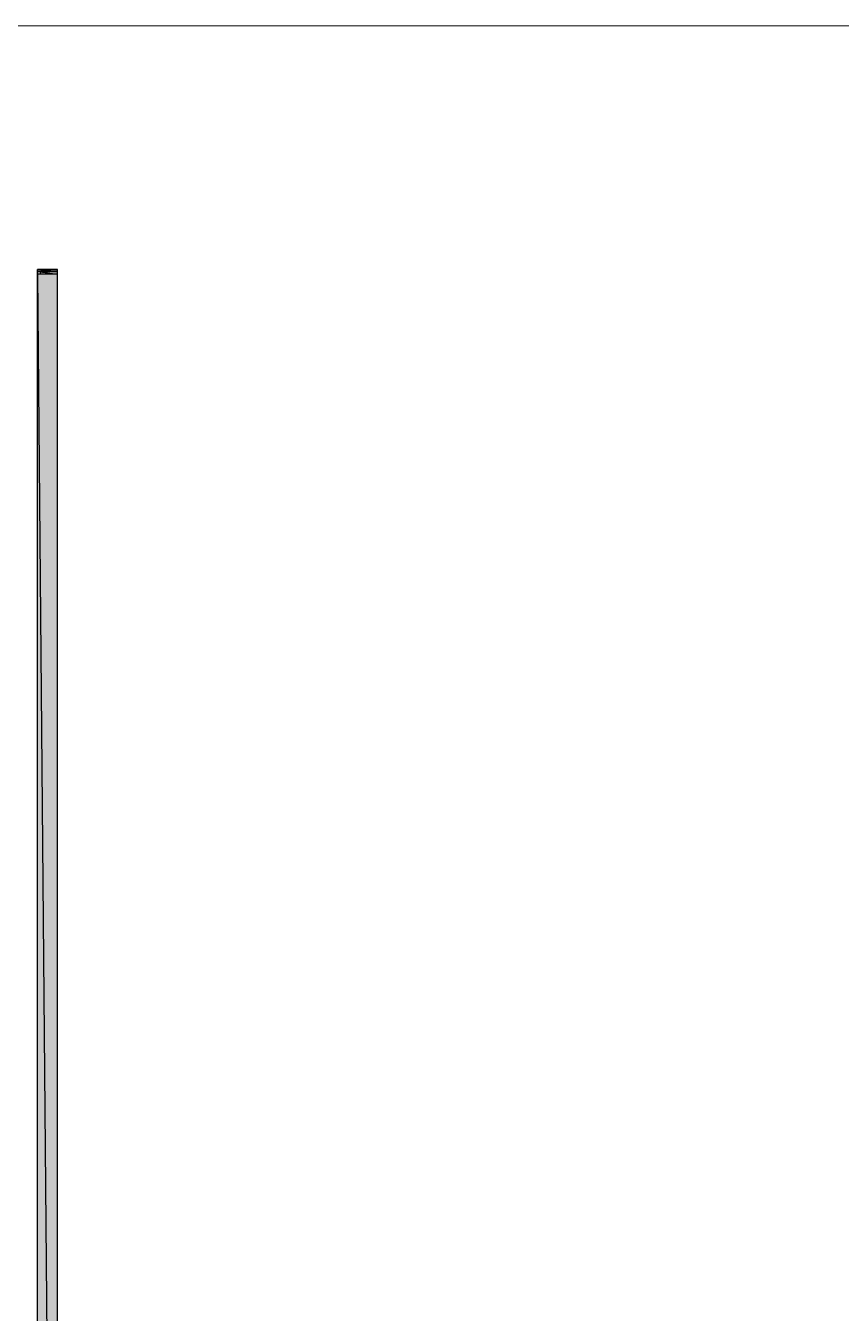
# Model space of a CAD drawing. Header units: millimetres. Extents: x 53 to 176, y -29 to 32.
# Drawn here: x 121.678 to 122.875, y -7.509 to -5.62 of the extents above; entities that cross this region are included whole.
import ezdxf

# ---------------------------------------------------------------- set-up
doc = ezdxf.new("R2010")
doc.units = ezdxf.units.MM
doc.layers.add('15 - Quadro de medição', color=6, linetype='Continuous')

msp = doc.modelspace()

# ---------------------------------------------------------------- hatches: boundary and pattern name
at = {"layer": '15 - Quadro de medição', "true_color": 0x000007}
h = msp.add_hatch(color=7, dxfattribs=at)
h.paths.add_polyline_path([(121.6955, -5.9773), (121.6997, -5.9773), (121.7249, -5.9773)])
h.paths.add_polyline_path([(121.6997, -5.9773), (121.7249, -5.9773)])
h.paths.add_polyline_path([(121.7249, -5.9773), (121.6997, -5.9773)])
h.paths.add_polyline_path([(121.7249, -5.9773), (121.6997, -5.9773)])
h.paths.add_polyline_path([(121.6997, -5.9773), (121.7249, -5.9773)])
h.paths.add_polyline_path([(121.7249, -5.9773), (121.6997, -5.9773)])
h = msp.add_hatch(color=7, dxfattribs=at)
h.paths.add_polyline_path([(121.7249, -5.9773), (121.6955, -5.9773), (121.7249, -5.9801)])
h.paths.add_polyline_path([(121.6955, -5.9773), (121.7249, -5.9801), (121.6955, -5.9801)])
h.paths.add_polyline_path([(121.7249, -5.9801), (121.6955, -5.9801)])
h.paths.add_polyline_path([(121.6955, -5.9801), (121.7249, -5.9801)])
h.paths.add_polyline_path([(121.7249, -5.9801), (121.6955, -5.9801)])
h.paths.add_polyline_path([(121.7249, -5.9801), (121.6955, -5.9801)])
h = msp.add_hatch(color=7, dxfattribs=at)
h.paths.add_polyline_path([(121.7249, -5.9801), (121.6955, -5.9801), (121.7249, -5.9843)])
h.paths.add_polyline_path([(121.6955, -5.9801), (121.7249, -5.9843), (121.6955, -5.9843)])
h = msp.add_hatch(color=7, dxfattribs=at)
h.paths.add_polyline_path([(121.7249, -5.9843), (121.6955, -5.9843), (121.7249, -9.3282)])
h.paths.add_polyline_path([(121.6955, -5.9843), (121.7249, -9.3282), (121.6955, -9.3282)])
h = msp.add_hatch(color=7, dxfattribs=at)
h.paths.add_polyline_path([(121.7249, -5.9773), (121.7025, -5.9773)])
h.paths.add_polyline_path([(121.7025, -5.9773), (121.7249, -5.9773)])
h.paths.add_polyline_path([(121.7249, -5.9773), (121.7025, -5.9773)])
h.paths.add_polyline_path([(121.7249, -5.9773), (121.7025, -5.9773), (121.6997, -5.9773)])

# ---------------------------------------------------------------- linework, layer by layer
at = {"layer": '15 - Quadro de medição', "color": 7, "linetype": 'Continuous', "lineweight": 20, "true_color": 0x000007}
msp.add_lwpolyline([(121.6606, -5.6198), (123.5127, -5.6198), (123.5127, -9.3282), (121.6606, -9.3282)], close=True, dxfattribs=at)
at = {"layer": '15 - Quadro de medição', "color": 7, "linetype": 'Continuous', "lineweight": -2, "true_color": 0x000007}
for points in [[(121.6955, -5.9773), (121.6997, -5.9773), (121.7249, -5.9773)], [(121.7249, -5.9773), (121.6955, -5.9773), (121.7249, -5.9801)], [(121.6955, -5.9773), (121.7249, -5.9801), (121.6955, -5.9801)], [(121.7249, -5.9801), (121.6955, -5.9801)], [(121.6955, -5.9801), (121.7249, -5.9801), (121.7249, -5.9801)], [(121.7249, -5.9801), (121.7249, -5.9801), (121.6955, -5.9801)], [(121.7249, -5.9801), (121.6955, -5.9801)], [(121.7249, -5.9801), (121.6955, -5.9801), (121.7249, -5.9843)], [(121.6955, -5.9801), (121.7249, -5.9843), (121.6955, -5.9843)], [(121.7249, -5.9843), (121.6955, -5.9843), (121.7249, -9.3282)], [(121.6955, -5.9843), (121.7249, -9.3282), (121.6955, -9.3282)], [(121.7249, -5.9773), (121.7025, -5.9773), (121.6997, -5.9773)], [(121.6997, -5.9773), (121.7249, -5.9773), (121.7249, -5.9773)], [(121.7249, -5.9773), (121.7249, -5.9773), (121.6997, -5.9773)], [(121.7249, -5.9773), (121.6997, -5.9773)], [(121.6997, -5.9773), (121.7249, -5.9773), (121.7249, -5.9773)], [(121.7249, -5.9773), (121.7249, -5.9773), (121.6997, -5.9773)], [(121.7249, -5.9773), (121.7025, -5.9773)], [(121.7025, -5.9773), (121.7249, -5.9773), (121.7249, -5.9773)], [(121.7249, -5.9773), (121.7249, -5.9773), (121.7025, -5.9773)]]:
    msp.add_lwpolyline(points, close=True, dxfattribs=at)
at = {"layer": '15 - Quadro de medição', "color": 7, "linetype": 'Continuous', "lineweight": 20, "true_color": 0x000007}
for points in [[(121.7249, -9.3282), (121.6955, -9.3282), (121.6955, -5.9843)], [(121.7025, -5.9773), (121.7249, -5.9773), (121.7249, -5.9773)]]:
    msp.add_lwpolyline(points, dxfattribs=at)
msp.add_open_spline([(121.7053, -5.9773), (121.7011, -5.9773), (121.6997, -5.9801), (121.6997, -5.9829)], degree=3, dxfattribs=at)

doc.saveas('drawing.dxf')
